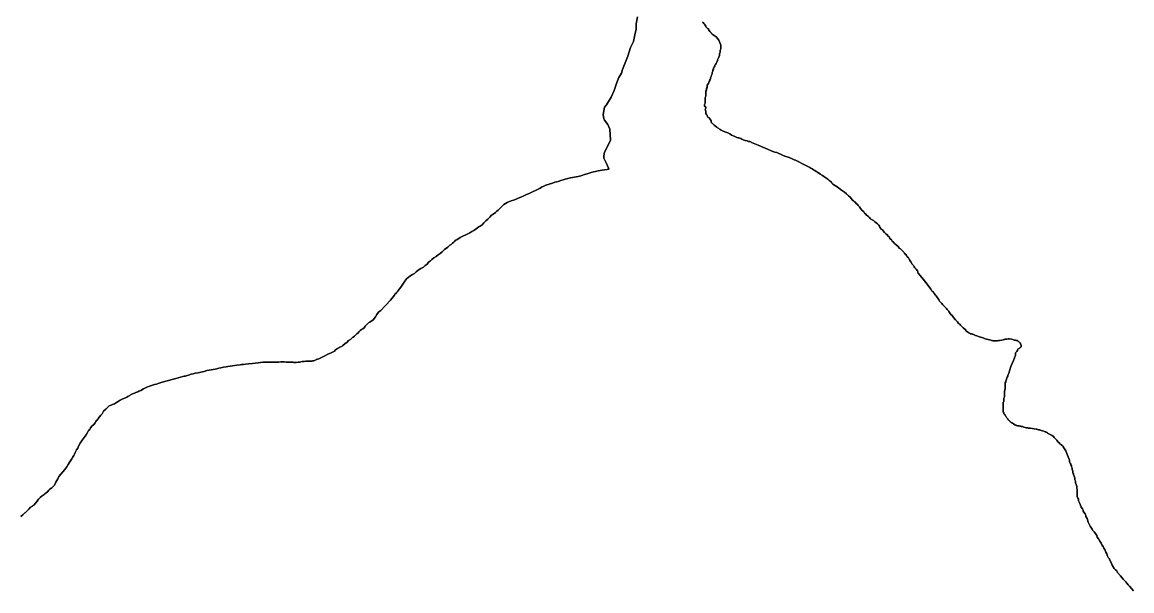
# Model space of a CAD drawing. Header units: inches. Extents: x 11258954 to 11313122, y 3645444 to 3695200.
# Drawn here: x 11283828 to 11285548, y 3676533 to 3677415 of the extents above; entities that cross this region are included whole.
import ezdxf

# ---------------------------------------------------------------- set-up
doc = ezdxf.new("R2010")
doc.units = ezdxf.units.IN
doc.header["$MEASUREMENT"] = 0
doc.layers.add('ZipCode', color=108, linetype='Continuous')

msp = doc.modelspace()

# ---------------------------------------------------------------- linework, layer by layer
at = {"layer": 'ZipCode'}
for points in [[(11284782, 3677423.25, 0), (11284780, 3677412.25, 0), (11284780, 3677404, 0), (11284778, 3677395.25, 0), (11284776, 3677385, 0), (11284771, 3677375.75, 0), (11284767, 3677362.25, 0), (11284764, 3677354.5, 0), (11284759, 3677341.5, 0), (11284757, 3677335.75, 0), (11284753, 3677329.25, 0), (11284750, 3677321.25, 0), (11284746, 3677308.75, 0), (11284741, 3677298.75, 0), (11284734, 3677286.75, 0), (11284731, 3677283, 0), (11284729, 3677271.75, 0), (11284730, 3677264.75, 0), (11284731, 3677263, 0), (11284736, 3677256.25, 0), (11284739, 3677248.75, 0), (11284740, 3677231.75, 0), (11284737, 3677225, 0), (11284731, 3677213, 0), (11284730, 3677207.5, 0), (11284730, 3677204, 0), (11284734, 3677195.5, 0), (11284737, 3677188.25, 0), (11284738, 3677187.25, 0), (11284737, 3677187, 0), (11284736, 3677187, 0), (11284736, 3677186.75, 0), (11284735, 3677186.5, 0), (11284731, 3677186, 0), (11284727, 3677185.25, 0), (11284724, 3677184.75, 0), (11284721, 3677184.25, 0), (11284717, 3677183.5, 0), (11284714, 3677182.5, 0), (11284710, 3677181.5, 0), (11284707, 3677180.75, 0), (11284704, 3677179.75, 0), (11284700, 3677178.75, 0), (11284697, 3677177.75, 0), (11284694, 3677176.75, 0), (11284692, 3677176.25, 0), (11284690, 3677175.5, 0), (11284687, 3677175, 0), (11284684, 3677174.5, 0), (11284681, 3677174, 0), (11284678, 3677173.5, 0), (11284674, 3677172.5, 0), (11284670, 3677171.5, 0), (11284667, 3677170.5, 0), (11284663, 3677169.25, 0), (11284659, 3677167.75, 0), (11284654, 3677166.5, 0), (11284650, 3677165, 0), (11284645, 3677163.75, 0), (11284640, 3677162, 0), (11284637, 3677160.5, 0), (11284633, 3677158.75, 0), (11284631, 3677157.5, 0), (11284628, 3677156, 0), (11284624, 3677154, 0), (11284620, 3677152, 0), (11284617, 3677150.5, 0), (11284614, 3677149, 0), (11284610, 3677147.5, 0), (11284606, 3677145.5, 0), (11284601, 3677143.5, 0), (11284597, 3677141.75, 0), (11284594, 3677140.5, 0), (11284590, 3677139, 0), (11284586, 3677137.5, 0), (11284580, 3677135, 0), (11284575, 3677132, 0), (11284570, 3677127.5, 0), (11284568, 3677125.5, 0), (11284566, 3677123.25, 0), (11284564, 3677121.5, 0), (11284562, 3677119.75, 0), (11284558, 3677117.25, 0), (11284555, 3677114.75, 0), (11284553, 3677112.25, 0), (11284550, 3677109.5, 0), (11284547, 3677106.5, 0), (11284544, 3677103.5, 0), (11284541, 3677100.5, 0), (11284538, 3677098.5, 0), (11284536, 3677097.25, 0), (11284534, 3677096, 0), (11284532, 3677094.5, 0), (11284530, 3677093, 0), (11284528, 3677091.5, 0), (11284525, 3677090, 0), (11284522, 3677088, 0), (11284518, 3677086.25, 0), (11284516, 3677085.25, 0), (11284512, 3677083.5, 0), (11284507, 3677080.75, 0), (11284502, 3677077.5, 0), (11284500, 3677076.5, 0), (11284499, 3677075.25, 0), (11284497, 3677073.75, 0), (11284495, 3677072, 0), (11284493, 3677070, 0), (11284491, 3677068.75, 0), (11284488, 3677066, 0), (11284483, 3677062.25, 0), (11284479, 3677058.5, 0), (11284476, 3677056, 0), (11284473, 3677054, 0), (11284470, 3677051.5, 0), (11284466, 3677049.25, 0), (11284463, 3677046.75, 0), (11284461, 3677044.5, 0), (11284458, 3677042.5, 0), (11284456, 3677039.75, 0), (11284453, 3677037.5, 0), (11284450, 3677035, 0), (11284446, 3677033, 0), (11284442, 3677030.25, 0), (11284439, 3677027.5, 0), (11284436, 3677025, 0), (11284433, 3677023.5, 0), (11284429, 3677020.75, 0), (11284424, 3677016.5, 0), (11284420, 3677011.5, 0), (11284419, 3677010, 0), (11284418, 3677008.5, 0), (11284417, 3677006.75, 0), (11284415, 3677004, 0), (11284413, 3677001.25, 0), (11284411, 3676998.5, 0), (11284411, 3676997.75, 0), (11284410, 3676997, 0), (11284409, 3676996.25, 0), (11284408, 3676994.75, 0), (11284406, 3676993, 0), (11284405, 3676991.5, 0), (11284399, 3676983.5, 0), (11284392, 3676975.75, 0), (11284391, 3676974.75, 0), (11284384, 3676967.75, 0), (11284381, 3676965.5, 0), (11284379, 3676963, 0), (11284378, 3676961.25, 0), (11284376, 3676957.75, 0), (11284372, 3676953.25, 0), (11284367, 3676949.5, 0), (11284366, 3676949, 0), (11284366, 3676948.75, 0), (11284365, 3676948.5, 0), (11284363, 3676946.5, 0), (11284360, 3676943.5, 0), (11284358, 3676940.5, 0), (11284356, 3676939.25, 0), (11284354, 3676938, 0), (11284352, 3676936.5, 0), (11284350, 3676934.75, 0), (11284349, 3676933, 0), (11284347, 3676931.25, 0), (11284345, 3676929.5, 0), (11284343, 3676928, 0), (11284341, 3676926.5, 0), (11284340, 3676925.75, 0), (11284339, 3676924.75, 0), (11284338, 3676923.75, 0), (11284337, 3676922.75, 0), (11284335, 3676921.75, 0), (11284334, 3676921, 0), (11284332, 3676918.75, 0), (11284328, 3676915.75, 0), (11284325, 3676913.25, 0), (11284324, 3676912.5, 0), (11284322, 3676911.5, 0), (11284320, 3676910.5, 0), (11284320, 3676910.25, 0), (11284320, 3676910, 0), (11284319, 3676909.75, 0), (11284317, 3676908.5, 0), (11284314, 3676906.5, 0), (11284312, 3676904.5, 0), (11284309, 3676902.75, 0), (11284306, 3676901.5, 0), (11284302, 3676900, 0), (11284298, 3676897.75, 0), (11284294, 3676895.5, 0), (11284289, 3676893.25, 0), (11284288, 3676892.5, 0), (11284286, 3676892, 0), (11284284, 3676891.5, 0), (11284284, 3676891, 0), (11284282, 3676890.5, 0), (11284281, 3676890.25, 0), (11284280, 3676889.75, 0), (11284278, 3676889.5, 0), (11284277, 3676889.25, 0), (11284275, 3676889, 0), (11284273, 3676889, 0), (11284272, 3676889, 0), (11284271, 3676889, 0), (11284269, 3676889, 0), (11284268, 3676889, 0), (11284265, 3676888.75, 0), (11284262, 3676888.25, 0), (11284258, 3676887.5, 0), (11284256, 3676887.25, 0), (11284253, 3676887, 0), (11284251, 3676887, 0), (11284250, 3676887, 0), (11284249, 3676887, 0), (11284248, 3676887.25, 0), (11284246, 3676887.5, 0), (11284244, 3676887.5, 0), (11284243, 3676887.25, 0), (11284242, 3676887.25, 0), (11284240, 3676887.25, 0), (11284237, 3676887.5, 0), (11284234, 3676887.75, 0), (11284232, 3676888, 0), (11284229, 3676887.75, 0), (11284226, 3676887.5, 0), (11284219, 3676887.5, 0), (11284212, 3676887.5, 0), (11284206, 3676887.5, 0), (11284201, 3676887.25, 0), (11284194, 3676886.5, 0), (11284189, 3676886, 0), (11284185, 3676885.5, 0), (11284179, 3676885, 0), (11284174, 3676884.5, 0), (11284171, 3676884, 0), (11284168, 3676883.75, 0), (11284166, 3676883.5, 0), (11284161, 3676882.75, 0), (11284154, 3676881.75, 0), (11284147, 3676880.75, 0), (11284144, 3676880.25, 0), (11284140, 3676879.5, 0), (11284136, 3676878.5, 0), (11284133, 3676878, 0), (11284130, 3676877.25, 0), (11284127, 3676876.75, 0), (11284124, 3676876.25, 0), (11284121, 3676875.75, 0), (11284118, 3676875.25, 0), (11284114, 3676874.5, 0), (11284110, 3676873.25, 0), (11284105, 3676872, 0), (11284101, 3676871, 0), (11284096, 3676870.25, 0), (11284093, 3676869.5, 0), (11284090, 3676868.75, 0), (11284086, 3676867.5, 0), (11284082, 3676866.5, 0), (11284081, 3676866, 0), (11284079, 3676865.5, 0), (11284077, 3676865.25, 0), (11284066, 3676862.25, 0), (11284055, 3676859.25, 0), (11284045, 3676856.5, 0), (11284042, 3676855.5, 0), (11284039, 3676854.5, 0), (11284036, 3676853.5, 0), (11284033, 3676853, 0), (11284030, 3676852, 0), (11284027, 3676851, 0), (11284021, 3676848.5, 0), (11284016, 3676846, 0), (11284012, 3676843.5, 0), (11284009, 3676842.5, 0), (11284007, 3676841.25, 0), (11284004, 3676840.25, 0), (11284002, 3676839.25, 0), (11283999, 3676838.25, 0), (11283996, 3676836.75, 0), (11283995, 3676836, 0), (11283994, 3676835.25, 0), (11283993, 3676834.5, 0), (11283992, 3676834, 0), (11283990, 3676833, 0), (11283988, 3676832.25, 0), (11283984, 3676830.5, 0), (11283980, 3676828.5, 0), (11283977, 3676826.5, 0), (11283974, 3676824.75, 0), (11283971, 3676823, 0), (11283968, 3676821.75, 0), (11283966, 3676820.75, 0), (11283963, 3676819.5, 0), (11283961, 3676818, 0), (11283958, 3676815.25, 0), (11283954, 3676811.5, 0), (11283952, 3676807.5, 0), (11283950, 3676805, 0), (11283948, 3676802.5, 0), (11283946, 3676800.25, 0), (11283945, 3676798.75, 0), (11283943, 3676797, 0), (11283942, 3676795.5, 0), (11283941, 3676793.25, 0), (11283939, 3676790.75, 0), (11283936, 3676788, 0), (11283934, 3676785.5, 0), (11283933, 3676783.25, 0), (11283931, 3676781.5, 0), (11283929, 3676778.5, 0), (11283927, 3676774.5, 0), (11283924, 3676770.75, 0), (11283921, 3676766.5, 0), (11283918, 3676762, 0), (11283915, 3676757, 0), (11283914, 3676754.25, 0), (11283912, 3676751.5, 0), (11283911, 3676749.25, 0), (11283910, 3676747.25, 0), (11283909, 3676744.75, 0), (11283908, 3676742.5, 0), (11283907, 3676741, 0), (11283906, 3676739.5, 0), (11283905, 3676737.5, 0), (11283903, 3676734.25, 0), (11283901, 3676731.25, 0), (11283899, 3676728.5, 0), (11283897, 3676725, 0), (11283894, 3676721, 0), (11283891, 3676717.25, 0), (11283888, 3676713.75, 0), (11283885, 3676710.25, 0), (11283883, 3676706.25, 0), (11283880, 3676701.5, 0), (11283878, 3676696.75, 0), (11283874, 3676692.5, 0), (11283874, 3676692.25, 0), (11283873, 3676692, 0), (11283873, 3676691.75, 0), (11283871, 3676690.5, 0), (11283869, 3676688.75, 0), (11283867, 3676686.5, 0), (11283865, 3676684.75, 0), (11283863, 3676683.25, 0), (11283862, 3676682.25, 0), (11283859, 3676680.25, 0), (11283856, 3676677.5, 0), (11283853, 3676674.75, 0), (11283851, 3676672, 0), (11283849, 3676669, 0), (11283846, 3676665.5, 0), (11283845, 3676665, 0), (11283844, 3676664.5, 0), (11283844, 3676664.25, 0), (11283841, 3676662.5, 0), (11283838, 3676659.5, 0), (11283835, 3676656.5, 0), (11283834, 3676655.5, 0), (11283833, 3676654.5, 0), (11283832, 3676653.5, 0), (11283829, 3676650.75, 0), (11283826, 3676648, 0)], [(11283826, 3676648, 0), (11283829, 3676650.75, 0), (11283832, 3676653.5, 0), (11283833, 3676654.5, 0), (11283834, 3676655.5, 0), (11283835, 3676656.5, 0), (11283838, 3676659.5, 0), (11283841, 3676662.5, 0), (11283844, 3676664.25, 0), (11283844, 3676664.5, 0), (11283845, 3676665, 0), (11283846, 3676665.5, 0), (11283849, 3676669, 0), (11283851, 3676672, 0), (11283853, 3676674.75, 0), (11283856, 3676677.5, 0), (11283859, 3676680.25, 0), (11283862, 3676682.25, 0), (11283863, 3676683.25, 0), (11283865, 3676684.75, 0), (11283867, 3676686.5, 0), (11283869, 3676688.75, 0), (11283871, 3676690.5, 0), (11283873, 3676691.75, 0), (11283873, 3676692, 0), (11283874, 3676692.25, 0), (11283874, 3676692.5, 0), (11283878, 3676696.75, 0), (11283880, 3676701.5, 0), (11283883, 3676706.25, 0), (11283885, 3676710.25, 0), (11283888, 3676713.75, 0), (11283891, 3676717.25, 0), (11283894, 3676721, 0), (11283897, 3676725, 0), (11283899, 3676728.5, 0), (11283901, 3676731.25, 0), (11283903, 3676734.25, 0), (11283905, 3676737.5, 0), (11283906, 3676739.5, 0), (11283907, 3676741, 0), (11283908, 3676742.5, 0), (11283909, 3676744.75, 0), (11283910, 3676747.25, 0), (11283911, 3676749.25, 0), (11283912, 3676751.5, 0), (11283914, 3676754.25, 0), (11283915, 3676757, 0), (11283918, 3676762, 0), (11283921, 3676766.5, 0), (11283924, 3676770.75, 0), (11283927, 3676774.5, 0), (11283929, 3676778.5, 0), (11283931, 3676781.5, 0), (11283933, 3676783.25, 0), (11283934, 3676785.5, 0), (11283936, 3676788, 0), (11283939, 3676790.75, 0), (11283941, 3676793.25, 0), (11283942, 3676795.5, 0), (11283943, 3676797, 0), (11283945, 3676798.75, 0), (11283946, 3676800.25, 0), (11283948, 3676802.5, 0), (11283950, 3676805, 0), (11283952, 3676807.5, 0), (11283954, 3676811.5, 0), (11283958, 3676815.25, 0), (11283961, 3676818, 0), (11283963, 3676819.5, 0), (11283966, 3676820.75, 0), (11283968, 3676821.75, 0), (11283971, 3676823, 0), (11283974, 3676824.75, 0), (11283977, 3676826.5, 0), (11283980, 3676828.5, 0), (11283984, 3676830.5, 0), (11283988, 3676832.25, 0), (11283990, 3676833, 0), (11283992, 3676834, 0), (11283993, 3676834.5, 0), (11283994, 3676835.25, 0), (11283995, 3676836, 0), (11283996, 3676836.75, 0), (11283999, 3676838.25, 0), (11284002, 3676839.25, 0), (11284004, 3676840.25, 0), (11284007, 3676841.25, 0), (11284009, 3676842.5, 0), (11284012, 3676843.5, 0), (11284016, 3676846, 0), (11284021, 3676848.5, 0), (11284027, 3676851, 0), (11284030, 3676852, 0), (11284033, 3676853, 0), (11284036, 3676853.5, 0), (11284039, 3676854.5, 0), (11284042, 3676855.5, 0), (11284045, 3676856.5, 0), (11284055, 3676859.25, 0), (11284066, 3676862.25, 0), (11284077, 3676865.25, 0), (11284079, 3676865.5, 0), (11284081, 3676866, 0), (11284082, 3676866.5, 0), (11284086, 3676867.5, 0), (11284090, 3676868.75, 0), (11284093, 3676869.5, 0), (11284096, 3676870.25, 0), (11284101, 3676871, 0), (11284105, 3676872, 0), (11284110, 3676873.25, 0), (11284114, 3676874.5, 0), (11284118, 3676875.25, 0), (11284121, 3676875.75, 0), (11284124, 3676876.25, 0), (11284127, 3676876.75, 0), (11284130, 3676877.25, 0), (11284133, 3676878, 0), (11284136, 3676878.5, 0), (11284140, 3676879.5, 0), (11284144, 3676880.25, 0), (11284147, 3676880.75, 0), (11284154, 3676881.75, 0), (11284161, 3676882.75, 0), (11284166, 3676883.5, 0), (11284168, 3676883.75, 0), (11284171, 3676884, 0), (11284174, 3676884.5, 0), (11284179, 3676885, 0), (11284185, 3676885.5, 0), (11284189, 3676886, 0), (11284194, 3676886.5, 0), (11284201, 3676887.25, 0), (11284206, 3676887.5, 0), (11284212, 3676887.5, 0), (11284219, 3676887.5, 0), (11284226, 3676887.5, 0), (11284229, 3676887.75, 0), (11284232, 3676888, 0), (11284234, 3676887.75, 0), (11284237, 3676887.5, 0), (11284240, 3676887.25, 0), (11284242, 3676887.25, 0), (11284243, 3676887.25, 0), (11284244, 3676887.5, 0), (11284246, 3676887.5, 0), (11284248, 3676887.25, 0), (11284249, 3676887, 0), (11284250, 3676887, 0), (11284251, 3676887, 0), (11284253, 3676887, 0), (11284256, 3676887.25, 0), (11284258, 3676887.5, 0), (11284262, 3676888.25, 0), (11284265, 3676888.75, 0), (11284268, 3676889, 0), (11284269, 3676889, 0), (11284271, 3676889, 0), (11284272, 3676889, 0), (11284273, 3676889, 0), (11284275, 3676889, 0), (11284277, 3676889.25, 0), (11284278, 3676889.5, 0), (11284280, 3676889.75, 0), (11284281, 3676890.25, 0), (11284282, 3676890.5, 0), (11284284, 3676891, 0), (11284284, 3676891.5, 0), (11284286, 3676892, 0), (11284288, 3676892.5, 0), (11284289, 3676893.25, 0), (11284294, 3676895.5, 0), (11284298, 3676897.75, 0), (11284302, 3676900, 0), (11284306, 3676901.5, 0), (11284309, 3676902.75, 0), (11284312, 3676904.5, 0), (11284314, 3676906.5, 0), (11284317, 3676908.5, 0), (11284319, 3676909.75, 0), (11284320, 3676910, 0), (11284320, 3676910.25, 0), (11284320, 3676910.5, 0), (11284322, 3676911.5, 0), (11284324, 3676912.5, 0), (11284325, 3676913.25, 0), (11284328, 3676915.75, 0), (11284332, 3676918.75, 0), (11284334, 3676921, 0), (11284335, 3676921.75, 0), (11284337, 3676922.75, 0), (11284338, 3676923.75, 0), (11284339, 3676924.75, 0), (11284340, 3676925.75, 0), (11284341, 3676926.5, 0), (11284343, 3676928, 0), (11284345, 3676929.5, 0), (11284347, 3676931.25, 0), (11284349, 3676933, 0), (11284350, 3676934.75, 0), (11284352, 3676936.5, 0), (11284354, 3676938, 0), (11284356, 3676939.25, 0), (11284358, 3676940.5, 0), (11284360, 3676943.5, 0), (11284363, 3676946.5, 0), (11284365, 3676948.5, 0), (11284366, 3676948.75, 0), (11284366, 3676949, 0), (11284367, 3676949.5, 0), (11284372, 3676953.25, 0), (11284376, 3676957.75, 0), (11284378, 3676961.25, 0), (11284379, 3676963, 0), (11284381, 3676965.5, 0), (11284384, 3676967.75, 0), (11284391, 3676974.75, 0), (11284392, 3676975.75, 0), (11284399, 3676983.5, 0), (11284405, 3676991.5, 0), (11284406, 3676993, 0), (11284408, 3676994.75, 0), (11284409, 3676996.25, 0), (11284410, 3676997, 0), (11284411, 3676997.75, 0), (11284411, 3676998.5, 0), (11284413, 3677001.25, 0), (11284415, 3677004, 0), (11284417, 3677006.75, 0), (11284418, 3677008.5, 0), (11284419, 3677010, 0), (11284420, 3677011.5, 0), (11284424, 3677016.5, 0), (11284429, 3677020.75, 0), (11284433, 3677023.5, 0), (11284436, 3677025, 0), (11284439, 3677027.5, 0), (11284442, 3677030.25, 0), (11284446, 3677033, 0), (11284450, 3677035, 0), (11284453, 3677037.5, 0), (11284456, 3677039.75, 0), (11284458, 3677042.5, 0), (11284461, 3677044.5, 0), (11284463, 3677046.75, 0), (11284466, 3677049.25, 0), (11284470, 3677051.5, 0), (11284473, 3677054, 0), (11284476, 3677056, 0), (11284479, 3677058.5, 0), (11284483, 3677062.25, 0), (11284488, 3677066, 0), (11284491, 3677068.75, 0), (11284493, 3677070, 0), (11284495, 3677072, 0), (11284497, 3677073.75, 0), (11284499, 3677075.25, 0), (11284500, 3677076.5, 0), (11284502, 3677077.5, 0), (11284507, 3677080.75, 0), (11284512, 3677083.5, 0), (11284516, 3677085.25, 0), (11284518, 3677086.25, 0), (11284522, 3677088, 0), (11284525, 3677090, 0), (11284528, 3677091.5, 0), (11284530, 3677093, 0), (11284532, 3677094.5, 0), (11284534, 3677096, 0), (11284536, 3677097.25, 0), (11284538, 3677098.5, 0), (11284541, 3677100.5, 0), (11284544, 3677103.5, 0), (11284547, 3677106.5, 0), (11284550, 3677109.5, 0), (11284553, 3677112.25, 0), (11284555, 3677114.75, 0), (11284558, 3677117.25, 0), (11284562, 3677119.75, 0), (11284564, 3677121.5, 0), (11284566, 3677123.25, 0), (11284568, 3677125.5, 0), (11284570, 3677127.5, 0), (11284575, 3677132, 0), (11284580, 3677135, 0), (11284586, 3677137.5, 0), (11284590, 3677139, 0), (11284594, 3677140.5, 0), (11284597, 3677141.75, 0), (11284601, 3677143.5, 0), (11284606, 3677145.5, 0), (11284610, 3677147.5, 0), (11284614, 3677149, 0), (11284617, 3677150.5, 0), (11284620, 3677152, 0), (11284624, 3677154, 0), (11284628, 3677156, 0), (11284631, 3677157.5, 0), (11284633, 3677158.75, 0), (11284637, 3677160.5, 0), (11284640, 3677162, 0), (11284645, 3677163.75, 0), (11284650, 3677165, 0), (11284654, 3677166.5, 0), (11284659, 3677167.75, 0), (11284663, 3677169.25, 0), (11284667, 3677170.5, 0), (11284670, 3677171.5, 0), (11284674, 3677172.5, 0), (11284678, 3677173.5, 0), (11284681, 3677174, 0), (11284684, 3677174.5, 0), (11284687, 3677175, 0), (11284690, 3677175.5, 0), (11284692, 3677176.25, 0), (11284694, 3677176.75, 0), (11284697, 3677177.75, 0), (11284700, 3677178.75, 0), (11284704, 3677179.75, 0), (11284707, 3677180.75, 0), (11284710, 3677181.5, 0), (11284714, 3677182.5, 0), (11284717, 3677183.5, 0), (11284721, 3677184.25, 0), (11284724, 3677184.75, 0), (11284727, 3677185.25, 0), (11284731, 3677186, 0), (11284735, 3677186.5, 0), (11284736, 3677186.75, 0), (11284736, 3677187, 0), (11284737, 3677187, 0), (11284738, 3677187.25, 0), (11284737, 3677188.25, 0), (11284734, 3677195.5, 0), (11284730, 3677204, 0), (11284730, 3677207.5, 0), (11284731, 3677213, 0), (11284737, 3677225, 0), (11284740, 3677231.75, 0), (11284739, 3677248.75, 0), (11284736, 3677256.25, 0), (11284731, 3677263, 0), (11284730, 3677264.75, 0), (11284729, 3677271.75, 0), (11284731, 3677283, 0), (11284734, 3677286.75, 0), (11284741, 3677298.75, 0), (11284746, 3677308.75, 0), (11284750, 3677321.25, 0), (11284753, 3677329.25, 0), (11284757, 3677335.75, 0), (11284759, 3677341.5, 0), (11284764, 3677354.5, 0), (11284767, 3677362.25, 0), (11284771, 3677375.75, 0), (11284776, 3677385, 0), (11284778, 3677395.25, 0), (11284780, 3677404, 0), (11284780, 3677412.25, 0), (11284782, 3677423.25, 0)], [(11285551, 3676532.75, 0), (11285548, 3676536.25, 0), (11285545, 3676539.75, 0), (11285543, 3676542.25, 0), (11285541, 3676544.5, 0), (11285539, 3676546.5, 0), (11285535, 3676551, 0), (11285531, 3676556, 0), (11285526, 3676561.5, 0), (11285525, 3676563.5, 0), (11285523, 3676565.25, 0), (11285521, 3676567.5, 0), (11285518, 3676572.5, 0), (11285516, 3676577.5, 0), (11285514, 3676581.25, 0), (11285514, 3676582.5, 0), (11285512, 3676584.5, 0), (11285511, 3676586.75, 0), (11285510, 3676590, 0), (11285508, 3676592.75, 0), (11285507, 3676595.75, 0), (11285505, 3676599, 0), (11285504, 3676601.75, 0), (11285502, 3676604, 0), (11285501, 3676606.5, 0), (11285499, 3676609.75, 0), (11285497, 3676613.25, 0), (11285495, 3676616, 0), (11285494, 3676618.75, 0), (11285492, 3676621.5, 0), (11285490, 3676624, 0), (11285488, 3676626.25, 0), (11285487, 3676628.5, 0), (11285484, 3676633.25, 0), (11285481, 3676639, 0), (11285479, 3676645, 0), (11285478, 3676646.75, 0), (11285477, 3676648.25, 0), (11285477, 3676649.75, 0), (11285476, 3676652.25, 0), (11285474, 3676654.75, 0), (11285473, 3676656.5, 0), (11285473, 3676658, 0), (11285472, 3676660, 0), (11285470, 3676662.5, 0), (11285470, 3676663.5, 0), (11285469, 3676664.75, 0), (11285469, 3676665.75, 0), (11285468, 3676668, 0), (11285467, 3676670.5, 0), (11285466, 3676672.25, 0), (11285466, 3676673.25, 0), (11285466, 3676674.75, 0), (11285465, 3676676.5, 0), (11285464, 3676679, 0), (11285464, 3676681.5, 0), (11285464, 3676684.25, 0), (11285464, 3676687, 0), (11285464, 3676690, 0), (11285463, 3676692, 0), (11285463, 3676694.5, 0), (11285462, 3676697.5, 0), (11285461, 3676700.5, 0), (11285461, 3676703, 0), (11285460, 3676705, 0), (11285460, 3676707.5, 0), (11285459, 3676710.5, 0), (11285458, 3676713, 0), (11285458, 3676714.75, 0), (11285457, 3676715.5, 0), (11285457, 3676716.75, 0), (11285457, 3676718.25, 0), (11285456, 3676720.75, 0), (11285456, 3676723, 0), (11285455, 3676725.25, 0), (11285455, 3676726.5, 0), (11285454, 3676728, 0), (11285454, 3676729, 0), (11285453, 3676730.75, 0), (11285452, 3676733, 0), (11285452, 3676735.25, 0), (11285449, 3676743, 0), (11285446, 3676749.75, 0), (11285442, 3676756, 0), (11285442, 3676757, 0), (11285441, 3676757.5, 0), (11285440, 3676758.25, 0), (11285439, 3676759.5, 0), (11285437, 3676761, 0), (11285436, 3676762.5, 0), (11285434, 3676764, 0), (11285433, 3676765, 0), (11285432, 3676766.25, 0), (11285431, 3676767.5, 0), (11285430, 3676768.75, 0), (11285429, 3676769.5, 0), (11285428, 3676770.75, 0), (11285427, 3676772, 0), (11285425, 3676773.5, 0), (11285423, 3676774.75, 0), (11285421, 3676775.75, 0), (11285419, 3676776.75, 0), (11285418, 3676777.5, 0), (11285417, 3676778.5, 0), (11285416, 3676778.75, 0), (11285415, 3676779, 0), (11285415, 3676779.25, 0), (11285414, 3676779.5, 0), (11285412, 3676780.5, 0), (11285410, 3676781, 0), (11285408, 3676781.5, 0), (11285406, 3676782.25, 0), (11285404, 3676782.75, 0), (11285403, 3676783, 0), (11285402, 3676783, 0), (11285401, 3676783.5, 0), (11285400, 3676783.5, 0), (11285397, 3676784.25, 0), (11285394, 3676784.75, 0), (11285391, 3676785, 0), (11285389, 3676785, 0), (11285388, 3676785.25, 0), (11285387, 3676785.5, 0), (11285385, 3676785.75, 0), (11285383, 3676786.25, 0), (11285381, 3676786.75, 0), (11285380, 3676787.25, 0), (11285379, 3676787.5, 0), (11285377, 3676787.75, 0), (11285376, 3676788, 0), (11285375, 3676788, 0), (11285375, 3676788.25, 0), (11285374, 3676788.5, 0), (11285372, 3676788.5, 0), (11285371, 3676788.75, 0), (11285370, 3676789, 0), (11285369, 3676789.25, 0), (11285369, 3676789.5, 0), (11285368, 3676789.5, 0), (11285367, 3676790.5, 0), (11285365, 3676791.75, 0), (11285364, 3676792.75, 0), (11285363, 3676793, 0), (11285363, 3676793.5, 0), (11285362, 3676793.5, 0), (11285361, 3676794.25, 0), (11285360, 3676795, 0), (11285360, 3676795.5, 0), (11285359, 3676796.25, 0), (11285358, 3676797.25, 0), (11285357, 3676798.25, 0), (11285357, 3676798.75, 0), (11285356, 3676799.25, 0), (11285356, 3676799.75, 0), (11285354, 3676801.5, 0), (11285353, 3676803.5, 0), (11285352, 3676804.75, 0), (11285352, 3676805.25, 0), (11285352, 3676805.75, 0), (11285351, 3676806.5, 0), (11285351, 3676807, 0), (11285350, 3676807.5, 0), (11285350, 3676808.25, 0), (11285350, 3676809, 0), (11285350, 3676809.5, 0), (11285349, 3676810, 0), (11285349, 3676811.75, 0), (11285349, 3676814, 0), (11285349, 3676816, 0), (11285349, 3676819, 0), (11285349, 3676822.25, 0), (11285349, 3676825.5, 0), (11285350, 3676826.25, 0), (11285350, 3676827, 0), (11285350, 3676827.5, 0), (11285350, 3676829.5, 0), (11285350, 3676831.5, 0), (11285351, 3676833.5, 0), (11285351, 3676835, 0), (11285351, 3676836.75, 0), (11285351, 3676838.5, 0), (11285351, 3676842.5, 0), (11285352, 3676846.25, 0), (11285352, 3676848.75, 0), (11285352, 3676850, 0), (11285352, 3676852, 0), (11285352, 3676854, 0), (11285352, 3676855.5, 0), (11285353, 3676856.75, 0), (11285353, 3676858.25, 0), (11285354, 3676861.25, 0), (11285355, 3676864, 0), (11285356, 3676865.5, 0), (11285356, 3676866.75, 0), (11285357, 3676868.25, 0), (11285358, 3676870.25, 0), (11285361, 3676881, 0), (11285365, 3676890.25, 0), (11285368, 3676898.5, 0), (11285368, 3676900, 0), (11285368, 3676901, 0), (11285368, 3676901.75, 0), (11285369, 3676903, 0), (11285370, 3676904.25, 0), (11285371, 3676905.75, 0), (11285371, 3676906.75, 0), (11285372, 3676907.5, 0), (11285373, 3676908, 0), (11285374, 3676908.75, 0), (11285375, 3676909.5, 0), (11285376, 3676910.25, 0), (11285376, 3676910.5, 0), (11285377, 3676911.25, 0), (11285377, 3676911.75, 0), (11285377, 3676913, 0), (11285377, 3676914.25, 0), (11285376, 3676915.5, 0), (11285376, 3676916.25, 0), (11285376, 3676917, 0), (11285375, 3676917.5, 0), (11285375, 3676918, 0), (11285374, 3676918.75, 0), (11285373, 3676919.5, 0), (11285372, 3676920, 0), (11285372, 3676920.75, 0), (11285371, 3676921, 0), (11285370, 3676921.25, 0), (11285369, 3676921.25, 0), (11285368, 3676921.5, 0), (11285366, 3676921.75, 0), (11285364, 3676922.5, 0), (11285362, 3676923, 0), (11285359, 3676923.5, 0), (11285357, 3676923.5, 0), (11285354, 3676923.25, 0), (11285353, 3676923.25, 0), (11285353, 3676923, 0), (11285352, 3676923, 0), (11285351, 3676922.75, 0), (11285350, 3676922.5, 0), (11285349, 3676922.25, 0), (11285347, 3676921.75, 0), (11285344, 3676921.25, 0), (11285342, 3676921, 0), (11285340, 3676920.75, 0), (11285339, 3676920.75, 0), (11285338, 3676920.5, 0), (11285337, 3676920.5, 0), (11285335, 3676920.5, 0), (11285333, 3676920.75, 0), (11285332, 3676921, 0), (11285331, 3676921.25, 0), (11285330, 3676921.5, 0), (11285328, 3676922, 0), (11285326, 3676922.5, 0), (11285325, 3676922.5, 0), (11285323, 3676923, 0), (11285321, 3676923.75, 0), (11285319, 3676924.5, 0), (11285316, 3676925.5, 0), (11285314, 3676926.25, 0), (11285311, 3676927.25, 0), (11285308, 3676928.25, 0), (11285306, 3676929, 0), (11285304, 3676929.75, 0), (11285304, 3676930, 0), (11285303, 3676930.25, 0), (11285302, 3676930.75, 0), (11285301, 3676931, 0), (11285300, 3676931.25, 0), (11285299, 3676931.5, 0), (11285298, 3676931.5, 0), (11285298, 3676931.75, 0), (11285296, 3676932.75, 0), (11285294, 3676934, 0), (11285292, 3676935.5, 0), (11285290, 3676938, 0), (11285287, 3676940.5, 0), (11285285, 3676943, 0), (11285283, 3676944.75, 0), (11285282, 3676946.25, 0), (11285280, 3676947.5, 0), (11285278, 3676950, 0), (11285275, 3676953.25, 0), (11285272, 3676956.75, 0), (11285271, 3676958.5, 0), (11285270, 3676960, 0), (11285268, 3676961.5, 0), (11285267, 3676963, 0), (11285266, 3676964.75, 0), (11285265, 3676966, 0), (11285264, 3676967.25, 0), (11285262, 3676969, 0), (11285261, 3676970.5, 0), (11285259, 3676972.75, 0), (11285257, 3676974.75, 0), (11285255, 3676976.75, 0), (11285254, 3676978.25, 0), (11285253, 3676979.5, 0), (11285252, 3676980.5, 0), (11285250, 3676982.5, 0), (11285249, 3676984.75, 0), (11285247, 3676987.5, 0), (11285246, 3676989, 0), (11285245, 3676990.25, 0), (11285244, 3676991.5, 0), (11285242, 3676993.75, 0), (11285241, 3676996, 0), (11285239, 3676997.5, 0), (11285238, 3676998.75, 0), (11285237, 3677000.5, 0), (11285236, 3677002.25, 0), (11285229, 3677011, 0), (11285223, 3677018.75, 0), (11285217, 3677025.75, 0), (11285216, 3677029, 0), (11285214, 3677031.75, 0), (11285212, 3677033.75, 0), (11285211, 3677035.25, 0), (11285210, 3677037.25, 0), (11285208, 3677039.5, 0), (11285206, 3677043, 0), (11285204, 3677046.25, 0), (11285202, 3677049.25, 0), (11285200, 3677051, 0), (11285199, 3677052.75, 0), (11285198, 3677054.25, 0), (11285196, 3677056, 0), (11285195, 3677058, 0), (11285193, 3677060.25, 0), (11285191, 3677062, 0), (11285190, 3677063.25, 0), (11285188, 3677064.5, 0), (11285186, 3677067, 0), (11285183, 3677069.25, 0), (11285181, 3677071.25, 0), (11285180, 3677072.25, 0), (11285179, 3677073.75, 0), (11285177, 3677075.25, 0), (11285176, 3677077, 0), (11285174, 3677078.75, 0), (11285173, 3677080.25, 0), (11285172, 3677082, 0), (11285170, 3677083.5, 0), (11285169, 3677085, 0), (11285167, 3677086.75, 0), (11285165, 3677088.75, 0), (11285163, 3677091.25, 0), (11285162, 3677092.75, 0), (11285160, 3677094, 0), (11285159, 3677095.5, 0), (11285158, 3677097, 0), (11285157, 3677098.5, 0), (11285156, 3677099.75, 0), (11285155, 3677101, 0), (11285154, 3677102, 0), (11285152, 3677103.5, 0), (11285150, 3677105, 0), (11285149, 3677106, 0), (11285148, 3677107.25, 0), (11285146, 3677108.5, 0), (11285144, 3677109.5, 0), (11285143, 3677110.5, 0), (11285142, 3677112, 0), (11285140, 3677113.5, 0), (11285137, 3677115.5, 0), (11285136, 3677117.25, 0), (11285134, 3677118.75, 0), (11285133, 3677120.5, 0), (11285130, 3677123.25, 0), (11285128, 3677126, 0), (11285126, 3677128.5, 0), (11285125, 3677129.5, 0), (11285124, 3677130.5, 0), (11285123, 3677132, 0), (11285121, 3677133.75, 0), (11285120, 3677135, 0), (11285118, 3677136.5, 0), (11285117, 3677138, 0), (11285115, 3677139.5, 0), (11285114, 3677141, 0), (11285112, 3677143.25, 0), (11285109, 3677145.75, 0), (11285106, 3677148.5, 0), (11285103, 3677151.25, 0), (11285100, 3677153.5, 0), (11285097, 3677155.5, 0), (11285093, 3677158.25, 0), (11285089, 3677161, 0), (11285085, 3677163.5, 0), (11285084, 3677164.75, 0), (11285083, 3677166.5, 0), (11285081, 3677168.25, 0), (11285079, 3677169.5, 0), (11285078, 3677170.5, 0), (11285077, 3677171.5, 0), (11285074, 3677173.5, 0), (11285071, 3677175.5, 0), (11285069, 3677177, 0), (11285068, 3677177.5, 0), (11285067, 3677178.25, 0), (11285066, 3677179, 0), (11285063, 3677180.5, 0), (11285061, 3677182, 0), (11285059, 3677183.25, 0), (11285057, 3677184.75, 0), (11285055, 3677186, 0), (11285053, 3677187.25, 0), (11285051, 3677188.25, 0), (11285049, 3677189.5, 0), (11285047, 3677190.5, 0), (11285043, 3677192.5, 0), (11285040, 3677194.25, 0), (11285037, 3677195.75, 0), (11285033, 3677197.5, 0), (11285030, 3677199.5, 0), (11285027, 3677200.75, 0), (11285025, 3677201.5, 0), (11285023, 3677202.5, 0), (11285021, 3677203.5, 0), (11285017, 3677205, 0), (11285014, 3677206, 0), (11285012, 3677206.75, 0), (11285008, 3677208.25, 0), (11285004, 3677210, 0), (11285000, 3677211.5, 0), (11284998, 3677212.5, 0), (11284995, 3677213.5, 0), (11284992, 3677214.5, 0), (11284980, 3677219.5, 0), (11284969, 3677224.25, 0), (11284959, 3677228.5, 0), (11284958, 3677229.25, 0), (11284956, 3677229.75, 0), (11284954, 3677230, 0), (11284952, 3677230.75, 0), (11284949, 3677231.5, 0), (11284946, 3677232.5, 0), (11284944, 3677233.25, 0), (11284942, 3677234.25, 0), (11284939, 3677235.25, 0), (11284938, 3677235.75, 0), (11284936, 3677236.25, 0), (11284935, 3677236.75, 0), (11284932, 3677238, 0), (11284928, 3677239.75, 0), (11284925, 3677241.5, 0), (11284922, 3677243, 0), (11284919, 3677244.5, 0), (11284915, 3677246, 0), (11284914, 3677246.25, 0), (11284914, 3677246.5, 0), (11284913, 3677246.75, 0), (11284912, 3677247.5, 0), (11284910, 3677248.25, 0), (11284909, 3677249, 0), (11284908, 3677250, 0), (11284906, 3677251, 0), (11284905, 3677252, 0), (11284903, 3677253.5, 0), (11284901, 3677255, 0), (11284900, 3677256.25, 0), (11284899, 3677257, 0), (11284898, 3677258, 0), (11284897, 3677259, 0), (11284896, 3677260.5, 0), (11284896, 3677262, 0), (11284895, 3677263.5, 0), (11284894, 3677265, 0), (11284893, 3677266.5, 0), (11284892, 3677267.25, 0), (11284891, 3677267.75, 0), (11284891, 3677268.25, 0), (11284890, 3677269, 0), (11284890, 3677270.5, 0), (11284889, 3677271.75, 0), (11284888, 3677273, 0), (11284888, 3677273.25, 0), (11284888, 3677273.5, 0), (11284888, 3677273.75, 0), (11284888, 3677274.75, 0), (11284888, 3677275.75, 0), (11284888, 3677276.5, 0), (11284888, 3677277.5, 0), (11284887, 3677278.25, 0), (11284887, 3677279.5, 0), (11284888, 3677281.75, 0), (11284888, 3677283.5, 0), (11284887, 3677283.5, 0), (11284886, 3677285, 0), (11284886, 3677287.25, 0), (11284887, 3677289.5, 0), (11284887, 3677290.75, 0), (11284887, 3677291.5, 0), (11284887, 3677292.5, 0), (11284887, 3677294.25, 0), (11284887, 3677296.25, 0), (11284887, 3677298.25, 0), (11284888, 3677300, 0), (11284888, 3677301.5, 0), (11284888, 3677303.5, 0), (11284888, 3677305.75, 0), (11284888, 3677308, 0), (11284889, 3677309.5, 0), (11284889, 3677310.5, 0), (11284889, 3677312, 0), (11284890, 3677313.75, 0), (11284890, 3677317, 0), (11284892, 3677319.75, 0), (11284893, 3677322.75, 0), (11284894, 3677324.25, 0), (11284894, 3677325.75, 0), (11284895, 3677326.75, 0), (11284895, 3677328.5, 0), (11284896, 3677330.5, 0), (11284897, 3677332.75, 0), (11284898, 3677334.75, 0), (11284898, 3677337, 0), (11284899, 3677339, 0), (11284899, 3677340.5, 0), (11284900, 3677342, 0), (11284900, 3677343, 0), (11284900, 3677344, 0), (11284901, 3677345.25, 0), (11284902, 3677346.5, 0), (11284902, 3677348, 0), (11284903, 3677349.5, 0), (11284904, 3677350.75, 0), (11284905, 3677353, 0), (11284906, 3677355.25, 0), (11284906, 3677356.75, 0), (11284907, 3677358.5, 0), (11284908, 3677360.75, 0), (11284909, 3677363.25, 0), (11284909, 3677366, 0), (11284910, 3677368.5, 0), (11284910, 3677371.5, 0), (11284911, 3677373.5, 0), (11284911, 3677375.5, 0), (11284911, 3677376.75, 0), (11284911, 3677377.5, 0), (11284911, 3677378.5, 0), (11284911, 3677379.5, 0), (11284908, 3677387, 0), (11284904, 3677392.25, 0), (11284898, 3677396.5, 0), (11284897, 3677397.5, 0), (11284896, 3677398.25, 0), (11284895, 3677399.25, 0), (11284894, 3677400.5, 0), (11284893, 3677402, 0), (11284892, 3677403.5, 0), (11284892, 3677403.75, 0), (11284892, 3677404.5, 0), (11284891, 3677405, 0), (11284890, 3677405.5, 0), (11284889, 3677406.5, 0), (11284888, 3677407.5, 0), (11284888, 3677408.5, 0), (11284887, 3677410.25, 0), (11284886, 3677412, 0), (11284885, 3677413, 0), (11284884, 3677414.25, 0), (11284883, 3677415.5, 0)], [(11284883, 3677415.5, 0), (11284884, 3677414.25, 0), (11284885, 3677413, 0), (11284886, 3677412, 0), (11284887, 3677410.25, 0), (11284888, 3677408.5, 0), (11284888, 3677407.5, 0), (11284889, 3677406.5, 0), (11284890, 3677405.5, 0), (11284891, 3677405, 0), (11284892, 3677404.5, 0), (11284892, 3677403.75, 0), (11284892, 3677403.5, 0), (11284893, 3677402, 0), (11284894, 3677400.5, 0), (11284895, 3677399.25, 0), (11284896, 3677398.25, 0), (11284897, 3677397.5, 0), (11284898, 3677396.5, 0), (11284904, 3677392.25, 0), (11284908, 3677387, 0), (11284911, 3677379.5, 0), (11284911, 3677378.5, 0), (11284911, 3677377.5, 0), (11284911, 3677376.75, 0), (11284911, 3677375.5, 0), (11284911, 3677373.5, 0), (11284910, 3677371.5, 0), (11284910, 3677368.5, 0), (11284909, 3677366, 0), (11284909, 3677363.25, 0), (11284908, 3677360.75, 0), (11284907, 3677358.5, 0), (11284906, 3677356.75, 0), (11284906, 3677355.25, 0), (11284905, 3677353, 0), (11284904, 3677350.75, 0), (11284903, 3677349.5, 0), (11284902, 3677348, 0), (11284902, 3677346.5, 0), (11284901, 3677345.25, 0), (11284900, 3677344, 0), (11284900, 3677343, 0), (11284900, 3677342, 0), (11284899, 3677340.5, 0), (11284899, 3677339, 0), (11284898, 3677337, 0), (11284898, 3677334.75, 0), (11284897, 3677332.75, 0), (11284896, 3677330.5, 0), (11284895, 3677328.5, 0), (11284895, 3677326.75, 0), (11284894, 3677325.75, 0), (11284894, 3677324.25, 0), (11284893, 3677322.75, 0), (11284892, 3677319.75, 0), (11284890, 3677317, 0), (11284890, 3677313.75, 0), (11284889, 3677312, 0), (11284889, 3677310.5, 0), (11284889, 3677309.5, 0), (11284888, 3677308, 0), (11284888, 3677305.75, 0), (11284888, 3677303.5, 0), (11284888, 3677301.5, 0), (11284888, 3677300, 0), (11284887, 3677298.25, 0), (11284887, 3677296.25, 0), (11284887, 3677294.25, 0), (11284887, 3677292.5, 0), (11284887, 3677291.5, 0), (11284887, 3677290.75, 0), (11284887, 3677289.5, 0), (11284886, 3677287.25, 0), (11284886, 3677285, 0), (11284887, 3677283.5, 0), (11284888, 3677283.5, 0), (11284888, 3677281.75, 0), (11284887, 3677279.5, 0), (11284887, 3677278.25, 0), (11284888, 3677277.5, 0), (11284888, 3677276.5, 0), (11284888, 3677275.75, 0), (11284888, 3677274.75, 0), (11284888, 3677273.75, 0), (11284888, 3677273.5, 0), (11284888, 3677273.25, 0), (11284888, 3677273, 0), (11284889, 3677271.75, 0), (11284890, 3677270.5, 0), (11284890, 3677269, 0), (11284891, 3677268.25, 0), (11284891, 3677267.75, 0), (11284892, 3677267.25, 0), (11284893, 3677266.5, 0), (11284894, 3677265, 0), (11284895, 3677263.5, 0), (11284896, 3677262, 0), (11284896, 3677260.5, 0), (11284897, 3677259, 0), (11284898, 3677258, 0), (11284899, 3677257, 0), (11284900, 3677256.25, 0), (11284901, 3677255, 0), (11284903, 3677253.5, 0), (11284905, 3677252, 0), (11284906, 3677251, 0), (11284908, 3677250, 0), (11284909, 3677249, 0), (11284910, 3677248.25, 0), (11284912, 3677247.5, 0), (11284913, 3677246.75, 0), (11284914, 3677246.5, 0), (11284914, 3677246.25, 0), (11284915, 3677246, 0), (11284919, 3677244.5, 0), (11284922, 3677243, 0), (11284925, 3677241.5, 0), (11284928, 3677239.75, 0), (11284932, 3677238, 0), (11284935, 3677236.75, 0), (11284936, 3677236.25, 0), (11284938, 3677235.75, 0), (11284939, 3677235.25, 0), (11284942, 3677234.25, 0), (11284944, 3677233.25, 0), (11284946, 3677232.5, 0), (11284949, 3677231.5, 0), (11284952, 3677230.75, 0), (11284954, 3677230, 0), (11284956, 3677229.75, 0), (11284958, 3677229.25, 0), (11284959, 3677228.5, 0), (11284969, 3677224.25, 0), (11284980, 3677219.5, 0), (11284992, 3677214.5, 0), (11284995, 3677213.5, 0), (11284998, 3677212.5, 0), (11285000, 3677211.5, 0), (11285004, 3677210, 0), (11285008, 3677208.25, 0), (11285012, 3677206.75, 0), (11285014, 3677206, 0), (11285017, 3677205, 0), (11285021, 3677203.5, 0), (11285023, 3677202.5, 0), (11285025, 3677201.5, 0), (11285027, 3677200.75, 0), (11285030, 3677199.5, 0), (11285033, 3677197.5, 0), (11285037, 3677195.75, 0), (11285040, 3677194.25, 0), (11285043, 3677192.5, 0), (11285047, 3677190.5, 0), (11285049, 3677189.5, 0), (11285051, 3677188.25, 0), (11285053, 3677187.25, 0), (11285055, 3677186, 0), (11285057, 3677184.75, 0), (11285059, 3677183.25, 0), (11285061, 3677182, 0), (11285063, 3677180.5, 0), (11285066, 3677179, 0), (11285067, 3677178.25, 0), (11285068, 3677177.5, 0), (11285069, 3677177, 0), (11285071, 3677175.5, 0), (11285074, 3677173.5, 0), (11285077, 3677171.5, 0), (11285078, 3677170.5, 0), (11285079, 3677169.5, 0), (11285081, 3677168.25, 0), (11285083, 3677166.5, 0), (11285084, 3677164.75, 0), (11285085, 3677163.5, 0), (11285089, 3677161, 0), (11285093, 3677158.25, 0), (11285097, 3677155.5, 0), (11285100, 3677153.5, 0), (11285103, 3677151.25, 0), (11285106, 3677148.5, 0), (11285109, 3677145.75, 0), (11285112, 3677143.25, 0), (11285114, 3677141, 0), (11285115, 3677139.5, 0), (11285117, 3677138, 0), (11285118, 3677136.5, 0), (11285120, 3677135, 0), (11285121, 3677133.75, 0), (11285123, 3677132, 0), (11285124, 3677130.5, 0), (11285125, 3677129.5, 0), (11285126, 3677128.5, 0), (11285128, 3677126, 0), (11285130, 3677123.25, 0), (11285133, 3677120.5, 0), (11285134, 3677118.75, 0), (11285136, 3677117.25, 0), (11285137, 3677115.5, 0), (11285140, 3677113.5, 0), (11285142, 3677112, 0), (11285143, 3677110.5, 0), (11285144, 3677109.5, 0), (11285146, 3677108.5, 0), (11285148, 3677107.25, 0), (11285149, 3677106, 0), (11285150, 3677105, 0), (11285152, 3677103.5, 0), (11285154, 3677102, 0), (11285155, 3677101, 0), (11285156, 3677099.75, 0), (11285157, 3677098.5, 0), (11285158, 3677097, 0), (11285159, 3677095.5, 0), (11285160, 3677094, 0), (11285162, 3677092.75, 0), (11285163, 3677091.25, 0), (11285165, 3677088.75, 0), (11285167, 3677086.75, 0), (11285169, 3677085, 0), (11285170, 3677083.5, 0), (11285172, 3677082, 0), (11285173, 3677080.25, 0), (11285174, 3677078.75, 0), (11285176, 3677077, 0), (11285177, 3677075.25, 0), (11285179, 3677073.75, 0), (11285180, 3677072.25, 0), (11285181, 3677071.25, 0), (11285183, 3677069.25, 0), (11285186, 3677067, 0), (11285188, 3677064.5, 0), (11285190, 3677063.25, 0), (11285191, 3677062, 0), (11285193, 3677060.25, 0), (11285195, 3677058, 0), (11285196, 3677056, 0), (11285198, 3677054.25, 0), (11285199, 3677052.75, 0), (11285200, 3677051, 0), (11285202, 3677049.25, 0), (11285204, 3677046.25, 0), (11285206, 3677043, 0), (11285208, 3677039.5, 0), (11285210, 3677037.25, 0), (11285211, 3677035.25, 0), (11285212, 3677033.75, 0), (11285214, 3677031.75, 0), (11285216, 3677029, 0), (11285217, 3677025.75, 0), (11285223, 3677018.75, 0), (11285229, 3677011, 0), (11285236, 3677002.25, 0), (11285237, 3677000.5, 0), (11285238, 3676998.75, 0), (11285239, 3676997.5, 0), (11285241, 3676996, 0), (11285242, 3676993.75, 0), (11285244, 3676991.5, 0), (11285245, 3676990.25, 0), (11285246, 3676989, 0), (11285247, 3676987.5, 0), (11285249, 3676984.75, 0), (11285250, 3676982.5, 0), (11285252, 3676980.5, 0), (11285253, 3676979.5, 0), (11285254, 3676978.25, 0), (11285255, 3676976.75, 0), (11285257, 3676974.75, 0), (11285259, 3676972.75, 0), (11285261, 3676970.5, 0), (11285262, 3676969, 0), (11285264, 3676967.25, 0), (11285265, 3676966, 0), (11285266, 3676964.75, 0), (11285267, 3676963, 0), (11285268, 3676961.5, 0), (11285270, 3676960, 0), (11285271, 3676958.5, 0), (11285272, 3676956.75, 0), (11285275, 3676953.25, 0), (11285278, 3676950, 0), (11285280, 3676947.5, 0), (11285282, 3676946.25, 0), (11285283, 3676944.75, 0), (11285285, 3676943, 0), (11285287, 3676940.5, 0), (11285290, 3676938, 0), (11285292, 3676935.5, 0), (11285294, 3676934, 0), (11285296, 3676932.75, 0), (11285298, 3676931.75, 0), (11285298, 3676931.5, 0), (11285299, 3676931.5, 0), (11285300, 3676931.25, 0), (11285301, 3676931, 0), (11285302, 3676930.75, 0), (11285303, 3676930.25, 0), (11285304, 3676930, 0), (11285304, 3676929.75, 0), (11285306, 3676929, 0), (11285308, 3676928.25, 0), (11285311, 3676927.25, 0), (11285314, 3676926.25, 0), (11285316, 3676925.5, 0), (11285319, 3676924.5, 0), (11285321, 3676923.75, 0), (11285323, 3676923, 0), (11285325, 3676922.5, 0), (11285326, 3676922.5, 0), (11285328, 3676922, 0), (11285330, 3676921.5, 0), (11285331, 3676921.25, 0), (11285332, 3676921, 0), (11285333, 3676920.75, 0), (11285335, 3676920.5, 0), (11285337, 3676920.5, 0), (11285338, 3676920.5, 0), (11285339, 3676920.75, 0), (11285340, 3676920.75, 0), (11285342, 3676921, 0), (11285344, 3676921.25, 0), (11285347, 3676921.75, 0), (11285349, 3676922.25, 0), (11285350, 3676922.5, 0), (11285351, 3676922.75, 0), (11285352, 3676923, 0), (11285353, 3676923, 0), (11285353, 3676923.25, 0), (11285354, 3676923.25, 0), (11285357, 3676923.5, 0), (11285359, 3676923.5, 0), (11285362, 3676923, 0), (11285364, 3676922.5, 0), (11285366, 3676921.75, 0), (11285368, 3676921.5, 0), (11285369, 3676921.25, 0), (11285370, 3676921.25, 0), (11285371, 3676921, 0), (11285372, 3676920.75, 0), (11285372, 3676920, 0), (11285373, 3676919.5, 0), (11285374, 3676918.75, 0), (11285375, 3676918, 0), (11285375, 3676917.5, 0), (11285376, 3676917, 0), (11285376, 3676916.25, 0), (11285376, 3676915.5, 0), (11285377, 3676914.25, 0), (11285377, 3676913, 0), (11285377, 3676911.75, 0), (11285377, 3676911.25, 0), (11285376, 3676910.5, 0), (11285376, 3676910.25, 0), (11285375, 3676909.5, 0), (11285374, 3676908.75, 0), (11285373, 3676908, 0), (11285372, 3676907.5, 0), (11285371, 3676906.75, 0), (11285371, 3676905.75, 0), (11285370, 3676904.25, 0), (11285369, 3676903, 0), (11285368, 3676901.75, 0), (11285368, 3676901, 0), (11285368, 3676900, 0), (11285368, 3676898.5, 0), (11285365, 3676890.25, 0), (11285361, 3676881, 0), (11285358, 3676870.25, 0), (11285357, 3676868.25, 0), (11285356, 3676866.75, 0), (11285356, 3676865.5, 0), (11285355, 3676864, 0), (11285354, 3676861.25, 0), (11285353, 3676858.25, 0), (11285353, 3676856.75, 0), (11285352, 3676855.5, 0), (11285352, 3676854, 0), (11285352, 3676852, 0), (11285352, 3676850, 0), (11285352, 3676848.75, 0), (11285352, 3676846.25, 0), (11285351, 3676842.5, 0), (11285351, 3676838.5, 0), (11285351, 3676836.75, 0), (11285351, 3676835, 0), (11285351, 3676833.5, 0), (11285350, 3676831.5, 0), (11285350, 3676829.5, 0), (11285350, 3676827.5, 0), (11285350, 3676827, 0), (11285350, 3676826.25, 0), (11285349, 3676825.5, 0), (11285349, 3676822.25, 0), (11285349, 3676819, 0), (11285349, 3676816, 0), (11285349, 3676814, 0), (11285349, 3676811.75, 0), (11285349, 3676810, 0), (11285350, 3676809.5, 0), (11285350, 3676809, 0), (11285350, 3676808.25, 0), (11285350, 3676807.5, 0), (11285351, 3676807, 0), (11285351, 3676806.5, 0), (11285352, 3676805.75, 0), (11285352, 3676805.25, 0), (11285352, 3676804.75, 0), (11285353, 3676803.5, 0), (11285354, 3676801.5, 0), (11285356, 3676799.75, 0), (11285356, 3676799.25, 0), (11285357, 3676798.75, 0), (11285357, 3676798.25, 0), (11285358, 3676797.25, 0), (11285359, 3676796.25, 0), (11285360, 3676795.5, 0), (11285360, 3676795, 0), (11285361, 3676794.25, 0), (11285362, 3676793.5, 0), (11285363, 3676793.5, 0), (11285363, 3676793, 0), (11285364, 3676792.75, 0), (11285365, 3676791.75, 0), (11285367, 3676790.5, 0), (11285368, 3676789.5, 0), (11285369, 3676789.5, 0), (11285369, 3676789.25, 0), (11285370, 3676789, 0), (11285371, 3676788.75, 0), (11285372, 3676788.5, 0), (11285374, 3676788.5, 0), (11285375, 3676788.25, 0), (11285375, 3676788, 0), (11285376, 3676788, 0), (11285377, 3676787.75, 0), (11285379, 3676787.5, 0), (11285380, 3676787.25, 0), (11285381, 3676786.75, 0), (11285383, 3676786.25, 0), (11285385, 3676785.75, 0), (11285387, 3676785.5, 0), (11285388, 3676785.25, 0), (11285389, 3676785, 0), (11285391, 3676785, 0), (11285394, 3676784.75, 0), (11285397, 3676784.25, 0), (11285400, 3676783.5, 0), (11285401, 3676783.5, 0), (11285402, 3676783, 0), (11285403, 3676783, 0), (11285404, 3676782.75, 0), (11285406, 3676782.25, 0), (11285408, 3676781.5, 0), (11285410, 3676781, 0), (11285412, 3676780.5, 0), (11285414, 3676779.5, 0), (11285415, 3676779.25, 0), (11285415, 3676779, 0), (11285416, 3676778.75, 0), (11285417, 3676778.5, 0), (11285418, 3676777.5, 0), (11285419, 3676776.75, 0), (11285421, 3676775.75, 0), (11285423, 3676774.75, 0), (11285425, 3676773.5, 0), (11285427, 3676772, 0), (11285428, 3676770.75, 0), (11285429, 3676769.5, 0), (11285430, 3676768.75, 0), (11285431, 3676767.5, 0), (11285432, 3676766.25, 0), (11285433, 3676765, 0), (11285434, 3676764, 0), (11285436, 3676762.5, 0), (11285437, 3676761, 0), (11285439, 3676759.5, 0), (11285440, 3676758.25, 0), (11285441, 3676757.5, 0), (11285442, 3676757, 0), (11285442, 3676756, 0), (11285446, 3676749.75, 0), (11285449, 3676743, 0), (11285452, 3676735.25, 0), (11285452, 3676733, 0), (11285453, 3676730.75, 0), (11285454, 3676729, 0), (11285454, 3676728, 0), (11285455, 3676726.5, 0), (11285455, 3676725.25, 0), (11285456, 3676723, 0), (11285456, 3676720.75, 0), (11285457, 3676718.25, 0), (11285457, 3676716.75, 0), (11285457, 3676715.5, 0), (11285458, 3676714.75, 0), (11285458, 3676713, 0), (11285459, 3676710.5, 0), (11285460, 3676707.5, 0), (11285460, 3676705, 0), (11285461, 3676703, 0), (11285461, 3676700.5, 0), (11285462, 3676697.5, 0), (11285463, 3676694.5, 0), (11285463, 3676692, 0), (11285464, 3676690, 0), (11285464, 3676687, 0), (11285464, 3676684.25, 0), (11285464, 3676681.5, 0), (11285464, 3676679, 0), (11285465, 3676676.5, 0), (11285466, 3676674.75, 0), (11285466, 3676673.25, 0), (11285466, 3676672.25, 0), (11285467, 3676670.5, 0), (11285468, 3676668, 0), (11285469, 3676665.75, 0), (11285469, 3676664.75, 0), (11285470, 3676663.5, 0), (11285470, 3676662.5, 0), (11285472, 3676660, 0), (11285473, 3676658, 0), (11285473, 3676656.5, 0), (11285474, 3676654.75, 0), (11285476, 3676652.25, 0), (11285477, 3676649.75, 0), (11285477, 3676648.25, 0), (11285478, 3676646.75, 0), (11285479, 3676645, 0), (11285481, 3676639, 0), (11285484, 3676633.25, 0), (11285487, 3676628.5, 0), (11285488, 3676626.25, 0), (11285490, 3676624, 0), (11285492, 3676621.5, 0), (11285494, 3676618.75, 0), (11285495, 3676616, 0), (11285497, 3676613.25, 0), (11285499, 3676609.75, 0), (11285501, 3676606.5, 0), (11285502, 3676604, 0), (11285504, 3676601.75, 0), (11285505, 3676599, 0), (11285507, 3676595.75, 0), (11285508, 3676592.75, 0), (11285510, 3676590, 0), (11285511, 3676586.75, 0), (11285512, 3676584.5, 0), (11285514, 3676582.5, 0), (11285514, 3676581.25, 0), (11285516, 3676577.5, 0), (11285518, 3676572.5, 0), (11285521, 3676567.5, 0), (11285523, 3676565.25, 0), (11285525, 3676563.5, 0), (11285526, 3676561.5, 0), (11285531, 3676556, 0), (11285535, 3676551, 0), (11285539, 3676546.5, 0), (11285541, 3676544.5, 0), (11285543, 3676542.25, 0), (11285545, 3676539.75, 0), (11285548, 3676536.25, 0), (11285551, 3676532.75, 0)]]:
    msp.add_polyline3d(points, dxfattribs=at)

doc.saveas('drawing.dxf')
